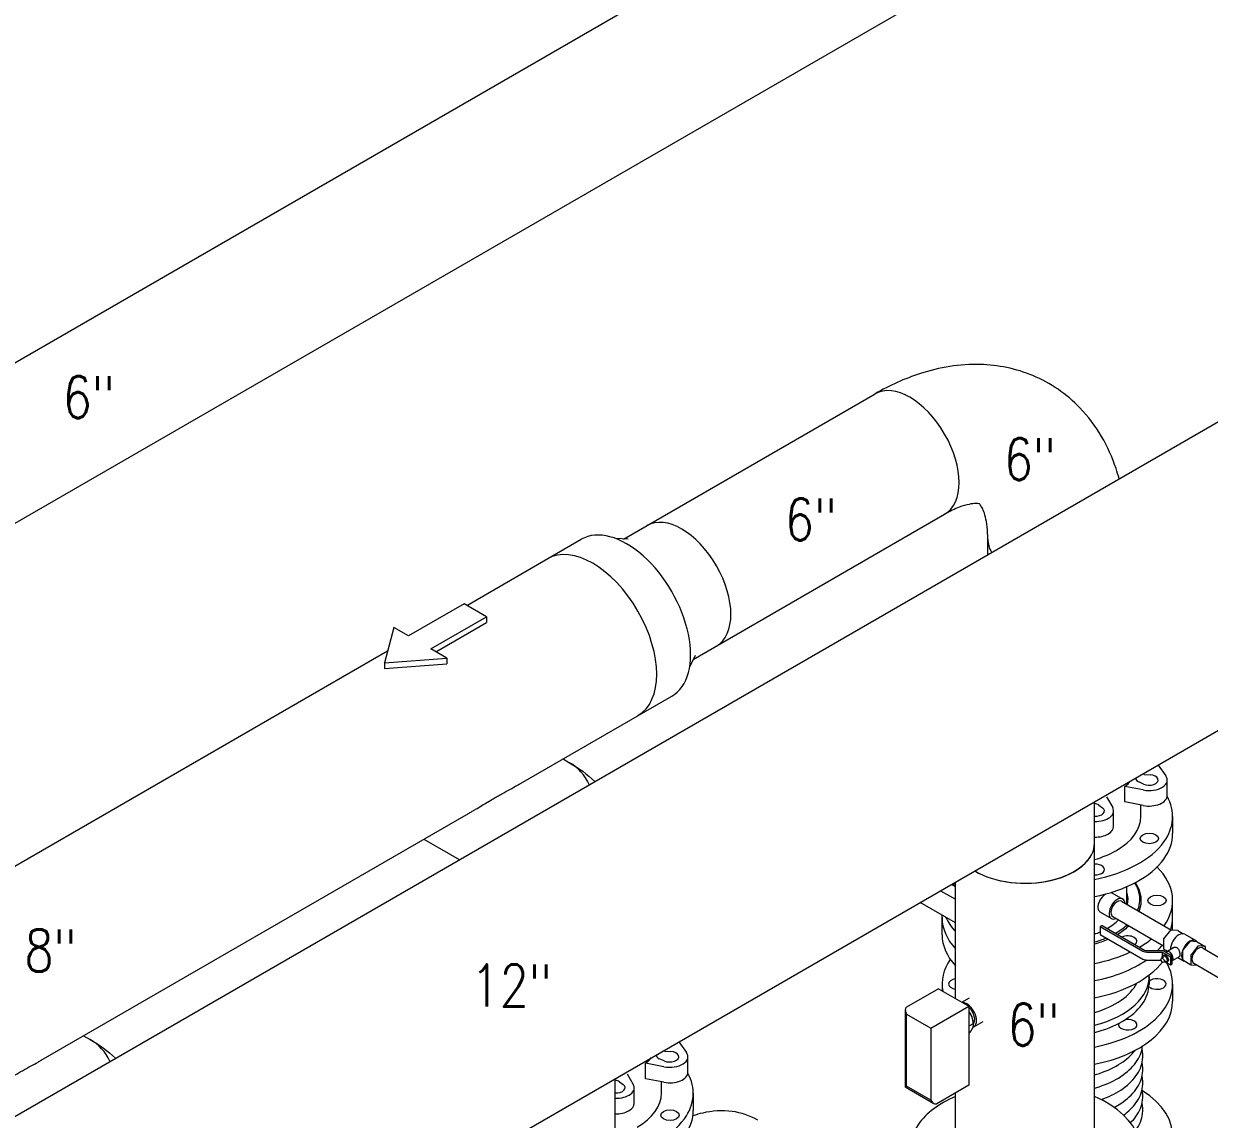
# Model space of a CAD drawing. Header units: millimetres. Extents: x -312439 to 477422, y -331570 to 212570.
# Drawn here: x 348012 to 351526, y 103076 to 106323 of the extents above; entities that cross this region are included whole.
import ezdxf

# ---------------------------------------------------------------- set-up
doc = ezdxf.new("R2010")
doc.units = ezdxf.units.MM
doc.layers.add('ARCONDTEXTO', color=4, linetype='Continuous')
doc.styles.add('ROMANS', font='romans.shx', dxfattribs={"height": 187.5})

msp = doc.modelspace()

# ---------------------------------------------------------------- linework, layer by layer
at = {"color": 5, "linetype": 'Continuous', "lineweight": 0, "extrusion": (-1.11022e-16, 0.816497, 0.57735)}
for p, q in [((350724.811, 106898.963), (345554.74, 103914.021)), ((350930.936, 106541.945), (345760.864, 103557.003)), ((347217.848, 102641.49), (352900.982, 105922.649)), ((349790.028, 104795.373), (350535.43, 105225.731)), ((349996.153, 104438.355), (350741.555, 104868.713)), ((349803.095, 104794.64), (349767.213, 104796.653)), ((349325.334, 104598.924), (349664.575, 104794.785)), ((350869.624, 104749.844), (350869.624, 104794.772)), ((349090.557, 104463.375), (346236.683, 102815.69)), ((350002.051, 104450.038), (349985.854, 104417.957)), ((348398.061, 102407.041), (351880.469, 104417.611)), ((349484.799, 104071.282), (349932.917, 104330.003)), ((349610.402, 104143.799), (349629.829, 104132.583)), ((351185.806, 102967.641), (351185.806, 104016.547)), ((348063.886, 103250.918), (349323.755, 103978.304)), ((349198.152, 103905.787), (349302.914, 103845.303)), ((350773.557, 103433.824), (350773.557, 103778.535)), ((351237.277, 103747.107), (351269.592, 103728.45)), ((351265.895, 103722.048), (351414.117, 103636.472)), ((351203.797, 103689.118), (351236.112, 103670.461)), ((351239.808, 103676.863), (351389.894, 103590.211)), ((351505.995, 103583.426), (351587.256, 103536.51)), ((351479.908, 103538.242), (351561.169, 103491.326)), ((350792.83, 103422.697), (350815.322, 103435.683)), ((350825.654, 103358.388), (350813.676, 103351.473)), ((350826.225, 103356.464), (350826.105, 103354.086)), ((350827.698, 103349.773), (350855.662, 103365.918)), ((348189.489, 103323.435), (348208.916, 103312.218)), ((349764.893, 102147.276), (349764.893, 103196.182)), ((350773.557, 102967.641), (350773.557, 103153.499))]:
    msp.add_line(p, q, dxfattribs=at)
at = {"color": 4, "linetype": 'Continuous', "lineweight": 0, "extrusion": (-1.11022e-16, 0.816497, 0.57735)}
for p, q in [((349317.213, 104603.612), (349152.115, 104508.293)), ((349383.646, 104565.257), (349317.213, 104603.612)), ((349218.547, 104469.938), (349383.646, 104565.257)), ((349383.646, 104565.257), (349383.646, 104548.171)), ((349109.373, 104532.97), (349081.273, 104429.037)), ((349152.115, 104508.293), (349109.373, 104532.97)), ((349233.345, 104461.394), (349383.646, 104548.171)), ((349265.525, 104442.815), (349218.547, 104469.938)), ((349081.273, 104429.037), (349265.525, 104442.815)), ((349081.273, 104429.037), (349081.273, 104411.951)), ((349081.273, 104411.951), (349265.525, 104425.729)), ((349265.525, 104442.815), (349265.525, 104425.729)), ((351333.04, 104098.055), (351350.613, 104096.803)), ((351374.469, 104125.471), (351397.05, 104093.825)), ((351330.335, 104051.635), (351275.54, 104062.067)), ((351275.54, 104016.067), (351275.54, 104062.067)), ((351330.737, 104069.1), (351316.778, 104075.389)), ((351401.531, 104035.364), (351401.531, 104081.364)), ((351221.658, 104030.958), (351239.726, 103999.322)), ((351198.584, 104007.149), (351209.477, 103999.09)), ((351242.453, 103943.52), (351242.453, 103989.52)), ((351330.335, 104005.635), (351275.54, 104016.067)), ((351323.147, 103973.307), (351323.147, 104007.004)), ((351417.453, 103973.307), (351417.453, 103922.507)), ((350729.61, 103753.162), (350773.557, 103727.788)), ((350773.557, 103764.809), (350761.671, 103771.672)), ((350773.557, 103768.511), (350763.688, 103772.837)), ((351281.874, 103712.822), (351281.874, 103765.161)), ((350773.557, 103657.788), (350668.988, 103718.162)), ((351417.453, 103636.174), (351417.453, 103724.107)), ((350734.045, 103622.507), (350734.045, 103680.601)), ((351208.202, 103649.934), (351203.092, 103646.984)), ((351203.092, 103646.984), (351203.092, 103623.384)), ((351203.092, 103646.984), (351329.188, 103574.183)), ((351208.202, 103649.934), (351334.297, 103577.133)), ((351432.57, 103634.824), (351412.17, 103636.646)), ((351203.092, 103623.384), (351329.188, 103550.583)), ((351389.894, 103608.934), (351389.894, 103581.734)), ((351410.919, 103635.923), (351390.52, 103610.546)), ((351432.829, 103634.744), (351448.341, 103625.788)), ((351468.077, 103602.923), (351447.677, 103577.546)), ((351453.334, 103624.216), (351486.243, 103605.216)), ((351489.728, 103601.824), (351469.328, 103603.646)), ((351489.987, 103601.744), (351514.235, 103587.744)), ((351341.291, 103575.46), (351389.7, 103575.46)), ((351341.291, 103571.288), (351386.707, 103571.288)), ((351386.707, 103571.288), (351411.286, 103557.098)), ((351386.707, 103571.288), (351386.707, 103556.836)), ((351389.7, 103575.46), (351416.395, 103560.048)), ((351390.261, 103580.924), (351402.437, 103573.894)), ((351420.812, 103584.503), (351399.858, 103572.405)), ((351447.052, 103575.934), (351447.052, 103548.734)), ((351492.326, 103588.923), (351471.926, 103563.546)), ((351513.976, 103587.824), (351493.577, 103589.646)), ((351514.602, 103578.457), (351514.602, 103586.934)), ((351341.291, 103547.688), (351382.883, 103547.688)), ((351390.374, 103556.533), (351384.024, 103552.867)), ((351385.868, 103555.643), (351389.484, 103560.787)), ((351386.113, 103554.073), (351385.868, 103554.704)), ((351389.614, 103560.907), (351392.962, 103562.841)), ((351390.189, 103560.85), (351397.42, 103556.675)), ((351397.235, 103544.65), (351390.885, 103540.984)), ((351393.538, 103562.784), (351400.769, 103558.609)), ((351397.42, 103540.333), (351393.589, 103542.545)), ((351397.996, 103540.276), (351401.345, 103542.21)), ((351398.125, 103555.799), (351401.741, 103546.48)), ((351401.741, 103545.54), (351398.125, 103540.396)), ((351398.771, 103540.724), (351411.286, 103533.498)), ((351401.474, 103557.732), (351405.09, 103548.413)), ((351405.09, 103547.474), (351401.474, 103542.33)), ((351416.395, 103560.048), (351411.286, 103557.098)), ((351411.286, 103557.098), (351411.286, 103533.498)), ((351411.286, 103533.498), (351416.395, 103536.448)), ((351416.395, 103536.448), (351416.395, 103560.048)), ((351436.676, 103557.025), (351416.395, 103545.316)), ((351433.031, 103554.92), (351451.162, 103544.452)), ((351447.418, 103547.924), (351471.667, 103533.924)), ((351471.301, 103561.934), (351471.301, 103534.734)), ((351471.926, 103533.844), (351490.379, 103532.196)), ((351347.642, 103498.134), (351347.642, 103476.507)), ((350734.045, 103476.507), (350734.045, 103456.636)), ((351417.453, 103476.507), (351417.453, 103425.707)), ((349953.556, 103305.107), (349976.137, 103273.46)), ((349909.824, 103248.735), (349895.865, 103255.024)), ((349912.127, 103277.691), (349929.7, 103276.439)), ((349980.618, 103214.999), (349980.618, 103260.999)), ((349909.422, 103231.271), (349854.627, 103241.702)), ((349854.627, 103195.702), (349854.627, 103241.702)), ((349777.671, 103186.785), (349788.564, 103178.726)), ((349800.745, 103210.593), (349818.813, 103178.958)), ((349909.422, 103185.271), (349854.627, 103195.702)), ((349902.235, 103152.943), (349902.235, 103186.639)), ((349821.54, 103123.155), (349821.54, 103169.155)), ((349996.54, 103152.943), (349996.54, 103102.143))]:
    msp.add_line(p, q, dxfattribs=at)
at = {"color": 2, "linetype": 'Continuous', "lineweight": 0, "extrusion": (-1.11022e-16, 0.816497, 0.57735)}
for p, q in [((350723.609, 103462.661), (350628.642, 103407.832)), ((350723.609, 103462.661), (350813.676, 103410.661)), ((350624.933, 103399.632), (350624.933, 103171.69)), ((350700.797, 103345.49), (350813.676, 103410.661)), ((350813.676, 103410.661), (350813.676, 103176.661)), ((350624.933, 103171.69), (350628.642, 103173.832)), ((350624.933, 103171.69), (350709.753, 103122.719)), ((350813.676, 103176.661), (350718.709, 103121.832))]:
    msp.add_line(p, q, dxfattribs=at)
at = {"color": 2, "linetype": 'Continuous', "lineweight": 0}
for p, q in [((350628.642, 103173.832), (350628.642, 103387.149)), ((350628.642, 103387.149), (350700.797, 103345.49)), ((350700.797, 103345.49), (350700.797, 103132.174)), ((350700.797, 103132.174), (350628.642, 103173.832))]:
    msp.add_line(p, q, dxfattribs=at)
at = {"color": 5, "linetype": 'Continuous', "lineweight": 0}
for centre, major_axis, ratio, start_param, end_param in [((350638.493, 105047.222), (103.062, -178.509), 0.57735027, 0, 3.14159265), ((349962.251, 104656.794), (103.062, -178.509), 0.57735027, 0, 3.14159265), ((349798.746, 104562.394), (-134.171, 232.391), 0.57735027, 3.14159265, 6.28318531), ((349698.287, 104504.394), (134.171, -232.391), 0.57735027, 0, 3.14159265), ((351075.749, 104794.772), (-206.125, 0), 0.57735027, 0, 0.32962872), ((351075.749, 104794.772), (206.125, 0), 0.57735027, 3.14159265, 3.47122137), ((349526.767, 103954.074), (103.062, 178.509), 0.81649658, 5.76718297, 6.28318531), ((350979.682, 103894.192), (206.125, 0), 0.57735027, 3.90709097, 6.28318531), ((350979.682, 103894.192), (-206.125, 0), 0.57735027, 0.78539816, 3.14159265), ((351252.852, 103699.455), (16.74, 28.994), 0.57735027, 5.60575396, 10.10220931), ((351252.852, 103699.455), (-13.044, -22.592), 0.57735027, 3.14159265, 5.49778714), ((351252.852, 103699.455), (-13.044, -22.592), 0.57735027, 5.49778714, 6.28318531), ((351492.951, 103560.834), (-13.044, -22.592), 0.57735027, 3.14159265, 5.49778714), ((351492.951, 103560.834), (-13.044, -22.592), 0.57735027, 5.49778714, 6.28318531), ((350807.551, 103384.668), (20.147, -34.896), 0.57735027, 6.15484872, 9.09602558), ((350807.551, 103384.668), (16.473, -28.532), 0.57735027, 0.14786883, 2.09015473), ((350794.277, 103377.005), (22.627, -39.191), 0.57735027, 1.43989663, 1.70488916), ((350794.277, 103377.005), (22.627, -39.191), 0.57735027, 0.72864817, 1.43989663), ((348105.854, 103133.709), (103.062, 178.509), 0.81649658, 5.76718297, 6.28318531)]:
    msp.add_ellipse(centre, major_axis=major_axis, ratio=ratio, start_param=start_param, end_param=end_param, dxfattribs=at)
at = {"color": 4, "linetype": 'Continuous', "lineweight": 0}
for centre, major_axis, start_param, end_param in [((351330.34, 104085.423), (-22.045, 0), 4.5896219, 4.87026497), ((351347.313, 104081.364), (54.218, 0), 4.39388168, 6.69260189), ((351347.313, 104081.364), (26.944, 0), 4.04975631, 7.73121456), ((351075.749, 104146.307), (247.398, 0), 5.65240676, 5.7923077), ((351330.34, 104085.423), (-22.045, 0), 6.12530932, 7.19134897), ((351347.313, 104035.364), (54.218, 0), 4.39388168, 6.28318531), ((351075.749, 103973.307), (341.704, 0), 5.89048623, 6.59104291), ((351188.234, 103989.52), (-54.218, 0), 1.52599578, 3.46009996), ((351188.234, 103989.52), (-26.944, 0), 1.48055585, 3.80422374), ((351075.749, 103973.307), (247.398, 0), 5.49778714, 6.28318531), ((351188.234, 103943.52), (54.218, 0), 4.66758843, 6.28318531), ((351075.749, 103922.507), (341.704, 0), 5.89048623, 6.28318531), ((351075.749, 103973.307), (341.704, 0), 5.04031887, 5.89048623), ((351075.749, 103973.307), (247.398, 0), 5.17340523, 5.49778714), ((351075.749, 103922.507), (341.704, 0), 5.04031887, 5.89048623), ((351188.703, 103815.867), (27.189, 0), 4.6056417, 7.96072892), ((351075.749, 103724.107), (341.704, 0), 5.89418402, 6.8100567), ((351075.749, 103724.107), (248.623, 0), 6.05714945, 6.66166899), ((351075.749, 103727.307), (-209.431, 0), 3.01381392, 3.31953197), ((351075.749, 103727.307), (-244.704, 0), 2.90671231, 3.49603147), ((351075.749, 103673.307), (341.704, 0), 3.14159265, 3.62725131), ((351075.749, 103673.307), (-341.704, 0), 0, 0.48565866), ((351075.749, 103724.107), (341.704, 0), 3.39746165, 3.62725131), ((351075.749, 103673.307), (341.704, 0), 6.10207474, 6.28318531), ((351075.749, 103673.307), (-341.704, 0), 2.96048208, 3.14159265), ((351075.749, 103727.307), (-209.431, 0), 2.35092165, 2.61810009), ((351075.749, 103727.307), (-244.704, 0), 2.3516817, 2.57964904), ((351075.749, 103724.107), (248.623, 0), 5.5091093, 5.73384327), ((351411.545, 103635.033), (0.885, 1.532), 0.26179939, 1.30899694), ((351075.749, 103622.507), (-341.704, 0), 0, 0.48565866), ((351075.749, 103727.307), (-209.431, 0), 2.12410531, 2.22439087), ((351075.749, 103727.307), (-244.704, 0), 2.03728939, 2.20344071), ((351075.749, 103724.107), (248.623, 0), 5.17095984, 5.36338458), ((351284.461, 103603.607), (27.189, 0), 5.6015022, 8.53566474), ((351075.749, 103724.107), (341.704, 0), 5.50602505, 5.66878267), ((351391.145, 103609.656), (-0.885, -1.532), 4.45058959, 5.49778714), ((351435.794, 103593.834), (-17.541, -30.382), 3.92699082, 5.52158694), ((351431.944, 103633.211), (0.885, 1.532), 0, 0.26179939), ((351435.794, 103593.834), (-17.541, -30.382), 3.14159265, 3.92699082), ((351468.702, 103574.834), (-17.541, -30.382), 3.92699082, 6.53826015), ((351468.702, 103602.033), (0.885, 1.532), 0.26179939, 1.30899694), ((351468.702, 103574.834), (-17.541, -30.382), 2.88651781, 3.92699082), ((351075.749, 103724.107), (341.704, 0), 5.04031887, 5.40013506), ((351341.291, 103581.171), (17.116, 0), 3.92699082, 4.71238898), ((351341.291, 103581.171), (9.89, 0), 3.92699082, 4.71238898), ((351075.749, 103673.307), (-341.704, 0), 2.62263704, 2.71616036), ((351391.145, 103582.457), (-0.885, -1.532), 5.49778714, 6.28318531), ((351407.79, 103558.666), (-7.932, 13.739), 3.92699082, 6.55625261), ((351448.303, 103576.656), (-0.885, -1.532), 4.45058959, 5.49778714), ((351492.951, 103588.033), (0.885, 1.532), 0.26179939, 1.30899694), ((351513.351, 103586.211), (0.885, 1.532), 5.49778714, 6.54498469), ((351075.749, 103476.507), (-341.704, 0), 5.904147, 6.38978952), ((351075.749, 103673.307), (341.704, 0), 5.04031887, 5.59334614), ((351075.749, 103673.307), (-341.704, 0), 1.89872622, 2.45175348), ((351075.749, 103622.507), (-341.704, 0), 1.89872622, 2.71810652), ((351075.749, 103476.507), (-341.704, 0), 1.89872622, 3.47279092), ((351341.291, 103557.571), (17.116, 0), 3.92699082, 4.71238898), ((351386.573, 103554.767), (-0.575, 0.996), 0.26179939, 1.30899694), ((351390.189, 103559.911), (-0.575, 0.996), 5.49778714, 6.54498469), ((351393.538, 103561.844), (-0.575, 0.996), 5.49778714, 6.28318531), ((351397.42, 103555.736), (-0.575, 0.996), 4.45058959, 5.49778714), ((351397.42, 103541.273), (0.575, -0.996), 5.49778714, 6.54498469), ((351400.769, 103557.669), (0.575, -0.996), 1.30899694, 2.35619449), ((351400.769, 103543.206), (0.575, -0.996), 0, 0.26179939), ((351401.036, 103546.417), (-0.575, 0.996), 3.40339204, 4.45058959), ((351404.385, 103548.35), (0.575, -0.996), 0.26179939, 1.30899694), ((351407.79, 103558.666), (-7.932, 13.739), 3.23048199, 3.92699082), ((351448.303, 103549.457), (-0.885, -1.532), 5.49778714, 6.28318531), ((351472.552, 103562.656), (-0.885, -1.532), 4.45058959, 5.49778714), ((351472.552, 103535.457), (-0.885, -1.532), 5.49778714, 6.54498469), ((351075.749, 103498.134), (271.893, 0), 5.12912847, 6.31367236), ((350780.585, 103476.507), (-27.189, 0), 4.97385269, 7.59251792), ((351075.749, 103518.453), (244.949, 0), 5.17837855, 6.00461273), ((351075.749, 103476.507), (271.893, 0), 5.49778714, 6.28318531), ((351370.912, 103476.507), (-27.189, 0), 0.51927963, 2.35619449), ((351370.912, 103476.507), (-27.189, 0), 2.35619449, 5.7395923), ((351075.749, 103425.707), (341.704, 0), 5.04031887, 6.28318531), ((351075.749, 103476.507), (271.893, 0), 5.12912847, 5.49778714), ((351284.461, 103356.007), (-27.189, 0), 6.01706678, 8.6393798), ((351284.461, 103356.007), (-27.189, 0), 2.35619449, 4.97850751), ((349654.836, 103325.943), (247.398, 0), 5.65240676, 5.7923077), ((349909.427, 103265.058), (-22.045, 0), 6.12530932, 7.19134897), ((349909.427, 103265.058), (-22.045, 0), 4.5896219, 4.87026497), ((349926.4, 103260.999), (54.218, 0), 4.39388168, 6.69260189), ((349926.4, 103260.999), (26.944, 0), 4.04975631, 7.73121456), ((349926.4, 103214.999), (54.218, 0), 4.39388168, 6.28318531), ((349760.291, 103178.955), (22.045, 0), 0.66263109, 1.36049156), ((349654.836, 103152.943), (341.704, 0), 5.89048623, 6.59104291), ((349767.322, 103169.155), (-54.218, 0), 1.52599578, 3.46009996), ((349767.322, 103169.155), (-26.944, 0), 1.48055585, 3.80422374), ((349654.836, 103152.943), (247.398, 0), 5.49778714, 6.28318531), ((351075.749, 103027.307), (341.704, 0), 5.46558176, 7.02389733), ((349767.322, 103123.155), (54.218, 0), 4.66758843, 6.28318531), ((350979.682, 102985.843), (-341.704, 0), 5.89048623, 10.34803479), ((350979.682, 102985.843), (-341.704, 0), 5.35992847, 5.89048623), ((349654.836, 103152.943), (341.704, 0), 5.04031887, 5.89048623), ((349654.836, 103102.143), (341.704, 0), 5.89048623, 6.28318531)]:
    msp.add_ellipse(centre, major_axis=major_axis, ratio=0.57735027, start_param=start_param, end_param=end_param, dxfattribs=at)
at = {"color": 3, "linetype": 'Continuous', "lineweight": 0}
for centre, major_axis, start_param, end_param in [((351181.204, 103999.319), (22.045, 0), 0.66263109, 1.36049156), ((350979.682, 103894.192), (-206.125, 0), 0.76549832, 0.78539816), ((351489.102, 103600.211), (0.885, 1.532), 0, 0.26179939), ((351075.749, 103673.307), (341.704, 0), 5.76422969, 5.85775302)]:
    msp.add_ellipse(centre, major_axis=major_axis, ratio=0.57735027, start_param=start_param, end_param=end_param, dxfattribs=at)
at = {"color": 4, "linetype": 'Continuous', "lineweight": 0}
for centre, major_axis in [((351348.445, 103908.093), (27.189, 0)), ((351370.912, 103724.107), (27.189, 0)), ((351387.455, 103546.925), (-3.43, 5.942)), ((349927.532, 103087.729), (27.189, 0))]:
    msp.add_ellipse(centre, major_axis=major_axis, ratio=0.57735027, dxfattribs=at)
at = {"color": 2, "linetype": 'Continuous', "lineweight": 0}
for centre, major_axis, start_param, end_param in [((350637.598, 103392.32), (-8.956, 15.512), 0, 1.57079633), ((350709.753, 103137.345), (8.956, -15.512), 4.71238898, 6.28318531)]:
    msp.add_ellipse(centre, major_axis=major_axis, ratio=0.57735027, start_param=start_param, end_param=end_param, dxfattribs=at)
at = {"color": 5, "linetype": 'Continuous', "lineweight": 0}
for points, knots in [([(351258.775, 104974.52), (351256.034, 104984.443), (351253.027, 104994.302), (351227.657, 105069.815), (351192.456, 105132.762), (351103.358, 105225.006), (351055.5, 105258.036), (350953.21, 105300.744), (350899.621, 105311.326), (350786.032, 105314.433), (350726.367, 105304.27), (350623.092, 105271.002), (350578.346, 105250.508), (350535.43, 105225.731)], [3.41002603, 3.41002603, 3.41002603, 3.41002603, 3.45575192, 3.45575192, 3.76298743, 3.76298743, 4.00120974, 4.00120974, 4.22996777, 4.22996777, 4.4948589, 4.4948589, 4.71238898, 4.71238898, 4.71238898, 4.71238898]), ([(350869.624, 104794.772), (350869.624, 104821.659), (350866.631, 104844.074), (350858.415, 104876.937), (350853.338, 104887.372), (350845.414, 104899.908), (350844.64, 104899.328), (350844.592, 104899.354), (350843.491, 104900.805), (350823.869, 104900.581), (350807.055, 104898.173), (350771.802, 104884.647), (350757.212, 104877.752), (350741.555, 104868.713)], [3.14159265, 3.14159265, 3.14159265, 3.14159265, 3.38871915, 3.38871915, 3.6326064, 3.6326064, 3.94253176, 3.94253176, 4.25669102, 4.25669102, 4.54621852, 4.54621852, 4.71238898, 4.71238898, 4.71238898, 4.71238898]), ([(349403.178, 104025.428), (349407.597, 104027.979), (349411.938, 104030.462), (349420.475, 104035.306), (349424.672, 104037.668), (349437.063, 104044.602), (349445.057, 104049.022), (349460.525, 104057.586), (349467.995, 104061.731), (349478.447, 104067.638), (349481.654, 104069.467), (349484.799, 104071.282)], [0, 0, 0, 0, 7.65472201, 7.65472201, 15.30944403, 15.30944403, 30.61888806, 30.61888806, 45.92833209, 45.92833209, 52.88894709, 52.88894709, 52.88894709, 52.88894709]), ([(349323.755, 103978.304), (349326.467, 103979.869), (349329.165, 103981.444), (349335.088, 103984.928), (349338.31, 103986.842), (349344.706, 103990.66), (349347.88, 103992.564), (349357.309, 103998.234), (349363.475, 104001.954), (349375.473, 104009.15), (349381.308, 104012.628), (349392.57, 104019.27), (349397.996, 104022.436), (349403.178, 104025.428)], [607.44108826, 607.44108826, 607.44108826, 607.44108826, 611.15535245, 611.15535245, 615.64317965, 615.64317965, 620.13100684, 620.13100684, 629.10666122, 629.10666122, 638.08231561, 638.08231561, 647.05796999, 647.05796999, 647.05796999, 647.05796999]), ([(351219.186, 103743.447), (351218.423, 103742.936), (351217.649, 103742.383), (351215.294, 103740.588), (351213.701, 103739.223), (351210.603, 103736.249), (351209.097, 103734.637), (351206.279, 103731.275), (351204.967, 103729.525), (351202.626, 103726.03), (351201.515, 103724.164), (351199.541, 103720.315), (351198.678, 103718.331), (351197.286, 103714.373), (351196.756, 103712.395), (351196.058, 103708.571), (351195.892, 103706.725), (351195.892, 103705.005)], [63.20919102, 63.20919102, 63.20919102, 63.20919102, 64.48036303, 64.48036303, 67.05954776, 67.05954776, 69.6387325, 69.6387325, 72.21791723, 72.21791723, 74.79716402, 74.79716402, 77.37641081, 77.37641081, 79.95565761, 79.95565761, 82.5349044, 82.5349044, 82.5349044, 82.5349044]), ([(351195.892, 103705.005), (351195.892, 103703.286), (351196.058, 103701.577), (351196.756, 103698.334), (351197.286, 103696.8), (351198.678, 103694.026), (351199.541, 103692.783), (351201.515, 103690.667), (351202.626, 103689.794), (351203.797, 103689.118)], [0, 0, 0, 0, 2.57924679, 2.57924679, 5.15849358, 5.15849358, 7.73774037, 7.73774037, 10.31698717, 10.31698717, 10.31698717, 10.31698717]), ([(347982.265, 103205.063), (347986.684, 103207.615), (347991.025, 103210.097), (347999.562, 103214.942), (348003.759, 103217.304), (348016.15, 103224.238), (348024.144, 103228.657), (348039.612, 103237.222), (348047.082, 103241.367), (348057.534, 103247.274), (348060.742, 103249.103), (348063.886, 103250.918)], [0, 0, 0, 0, 7.65472201, 7.65472201, 15.30944403, 15.30944403, 30.61888806, 30.61888806, 45.92833209, 45.92833209, 52.88894709, 52.88894709, 52.88894709, 52.88894709])]:
    msp.add_open_spline(points, degree=3, knots=knots, dxfattribs=at)
for points in [[(349629.829, 104132.583), (349656.831, 104116.993), (349682.026, 104098.309), (349704.699, 104077.274)], [(351237.277, 103747.107), (351236.622, 103747.485), (351235.902, 103747.786), (351235.122, 103747.997)], [(348208.916, 103312.218), (348235.918, 103296.629), (348261.113, 103277.945), (348283.786, 103256.909)]]:
    msp.add_open_spline(points, degree=3, dxfattribs=at)
at = {"color": 4, "linetype": 'Continuous', "lineweight": 0}
for points, knots in [([(351420.812, 103584.503), (351421.471, 103584.883), (351422.202, 103585.197), (351423.747, 103585.634), (351424.562, 103585.756), (351426.204, 103585.778), (351427.033, 103585.676), (351428.634, 103585.251), (351429.406, 103584.927), (351430.123, 103584.513)], [34.70634861, 34.70634861, 34.70634861, 34.70634861, 35.94709006, 35.94709006, 37.18783151, 37.18783151, 38.42857296, 38.42857296, 39.66931441, 39.66931441, 39.66931441, 39.66931441]), ([(351430.123, 103584.513), (351430.839, 103584.099), (351431.54, 103583.573), (351432.855, 103582.315), (351433.469, 103581.583), (351434.583, 103579.971), (351435.084, 103579.089), (351435.967, 103577.25), (351436.35, 103576.293), (351437.002, 103574.396), (351437.295, 103573.388), (351437.797, 103571.328), (351438.007, 103570.277), (351438.339, 103568.211), (351438.461, 103567.195), (351438.621, 103565.27), (351438.659, 103564.361), (351438.659, 103562.71), (351438.621, 103561.918), (351438.461, 103560.475), (351438.339, 103559.824), (351438.007, 103558.705), (351437.797, 103558.235), (351437.295, 103557.49), (351437.002, 103557.213), (351436.676, 103557.025)], [0, 0, 0, 0, 1.24074145, 1.24074145, 2.4814829, 2.4814829, 3.72222435, 3.72222435, 4.9629658, 4.9629658, 6.2015565, 6.2015565, 7.4401472, 7.4401472, 8.6787379, 8.6787379, 9.9173286, 9.9173286, 11.1559193, 11.1559193, 12.39451, 12.39451, 13.63310071, 13.63310071, 14.87169141, 14.87169141, 14.87169141, 14.87169141]), ([(351185.806, 103167.826), (351190.64, 103169.202), (351195.401, 103170.67), (351223.791, 103180.114), (351245.394, 103190.302), (351282.241, 103214.536), (351297.496, 103228.589), (351319.371, 103259.084), (351326.246, 103275.478), (351328.508, 103292.537), (351328.536, 103292.761), (351328.564, 103292.985)], [1.24347192, 1.24347192, 1.24347192, 1.24347192, 1.30813582, 1.30813582, 1.63575105, 1.63575105, 1.96354502, 1.96354502, 2.27981164, 2.27981164, 2.28401584, 2.28401584, 2.28401584, 2.28401584]), ([(351185.806, 103207.284), (351190.72, 103208.681), (351195.559, 103210.173), (351224.05, 103219.666), (351245.676, 103229.879), (351281.029, 103253.169), (351295.274, 103265.943), (351306.111, 103279.997)], [1.243115387, 1.243115387, 1.243115387, 1.243115387, 1.308787436, 1.308787436, 1.636582781, 1.636582781, 1.937330497, 1.937330497, 1.937330497, 1.937330497]), ([(351205.295, 103134.01), (351226.964, 103141.627), (351246.753, 103151.196), (351282.241, 103174.536), (351297.496, 103188.589), (351319.371, 103219.084), (351326.246, 103235.478), (351329.9, 103263.042), (351329.437, 103273.917), (351327.119, 103284.553)], [1.33231058, 1.33231058, 1.33231058, 1.33231058, 1.63575105, 1.63575105, 1.96354502, 1.96354502, 2.27981164, 2.27981164, 2.48136529, 2.48136529, 2.48136529, 2.48136529]), ([(351244.092, 103110.808), (351251.002, 103114.447), (351257.588, 103118.322), (351282.241, 103134.536), (351297.496, 103148.589), (351319.371, 103179.084), (351326.246, 103195.478), (351329.9, 103223.042), (351329.437, 103233.917), (351327.119, 103244.553)], [1.525035934, 1.525035934, 1.525035934, 1.525035934, 1.635751055, 1.635751055, 1.963545016, 1.963545016, 2.279811639, 2.279811639, 2.481365294, 2.481365294, 2.481365294, 2.481365294]), ([(351271.956, 103088.047), (351286.763, 103098.819), (351299.181, 103110.938), (351319.371, 103139.084), (351326.246, 103155.478), (351329.9, 103183.042), (351329.437, 103193.917), (351327.119, 103204.553)], [1.685346351, 1.685346351, 1.685346351, 1.685346351, 1.963545016, 1.963545016, 2.279811639, 2.279811639, 2.481365294, 2.481365294, 2.481365294, 2.481365294]), ([(351292.438, 103065.31), (351298.519, 103071.292), (351303.94, 103077.572), (351319.371, 103099.084), (351326.246, 103115.478), (351329.9, 103143.042), (351329.437, 103153.917), (351327.119, 103164.553)], [1.825474005, 1.825474005, 1.825474005, 1.825474005, 1.963545016, 1.963545016, 2.279811639, 2.279811639, 2.481365294, 2.481365294, 2.481365294, 2.481365294]), ([(351307.182, 103042.131), (351307.672, 103042.788), (351308.154, 103043.447), (351319.371, 103059.084), (351326.246, 103075.478), (351329.9, 103103.042), (351329.437, 103113.917), (351327.119, 103124.553)], [1.949560891, 1.949560891, 1.949560891, 1.949560891, 1.963545016, 1.963545016, 2.279811639, 2.279811639, 2.481365294, 2.481365294, 2.481365294, 2.481365294])]:
    msp.add_open_spline(points, degree=3, knots=knots, dxfattribs=at)
at = {"color": 5, "linetype": 'Continuous', "lineweight": 0}
for points, weights in [([(350813.676, 103394.471), (350817.242, 103389.885), (350819.664, 103384.841)], [1.01882245573, 1.01726251621, 1]), ([(350819.664, 103384.841), (350824.884, 103373.973), (350825.654, 103358.388)], [1, 1.0379548493, 1]), ([(350825.654, 103358.388), (350827.122, 103353.048), (350823.841, 103345.796)], [1, 1.0379548493, 1]), ([(350823.841, 103345.796), (350820.944, 103339.393), (350813.676, 103329.906)], [1, 1.03335792342, 1.00808033252])]:
    msp.add_rational_spline(points, weights, degree=2, dxfattribs=at)
at = {"color": 3, "linetype": 'Continuous', "lineweight": 0}
msp.add_open_spline([(350187.765, 103073.11), (350164.24, 103086.693), (350137.983, 103095.299), (350082.266, 103102.707), (350052.85, 103100.63), (350014.686, 103091.94), (350004.974, 103089.176), (349995.385, 103085.94)], degree=3, knots=[3.926990817, 3.926990817, 3.926990817, 3.926990817, 4.16091085, 4.16091085, 4.418375954, 4.418375954, 4.507623881, 4.507623881, 4.507623881, 4.507623881], dxfattribs=at)

# ---------------------------------------------------------------- texts
at = {"layer": 'ARCONDTEXTO', "linetype": 'Continuous', "lineweight": -3, "style": 'ROMANS', "width": 0.8}
for s, p in [('6"', (348127.837, 105153.428)), ('6"', (350917.426, 104969.826)), ('6"', (350268.479, 104791.042)), ('8"', (348014.47, 103513.623)), ('12"', (349337.151, 103409.84)), ('6"', (350928.096, 103293.76))]:
    msp.add_text(s, height=125, dxfattribs=at).set_placement(p)

doc.saveas('drawing.dxf')
